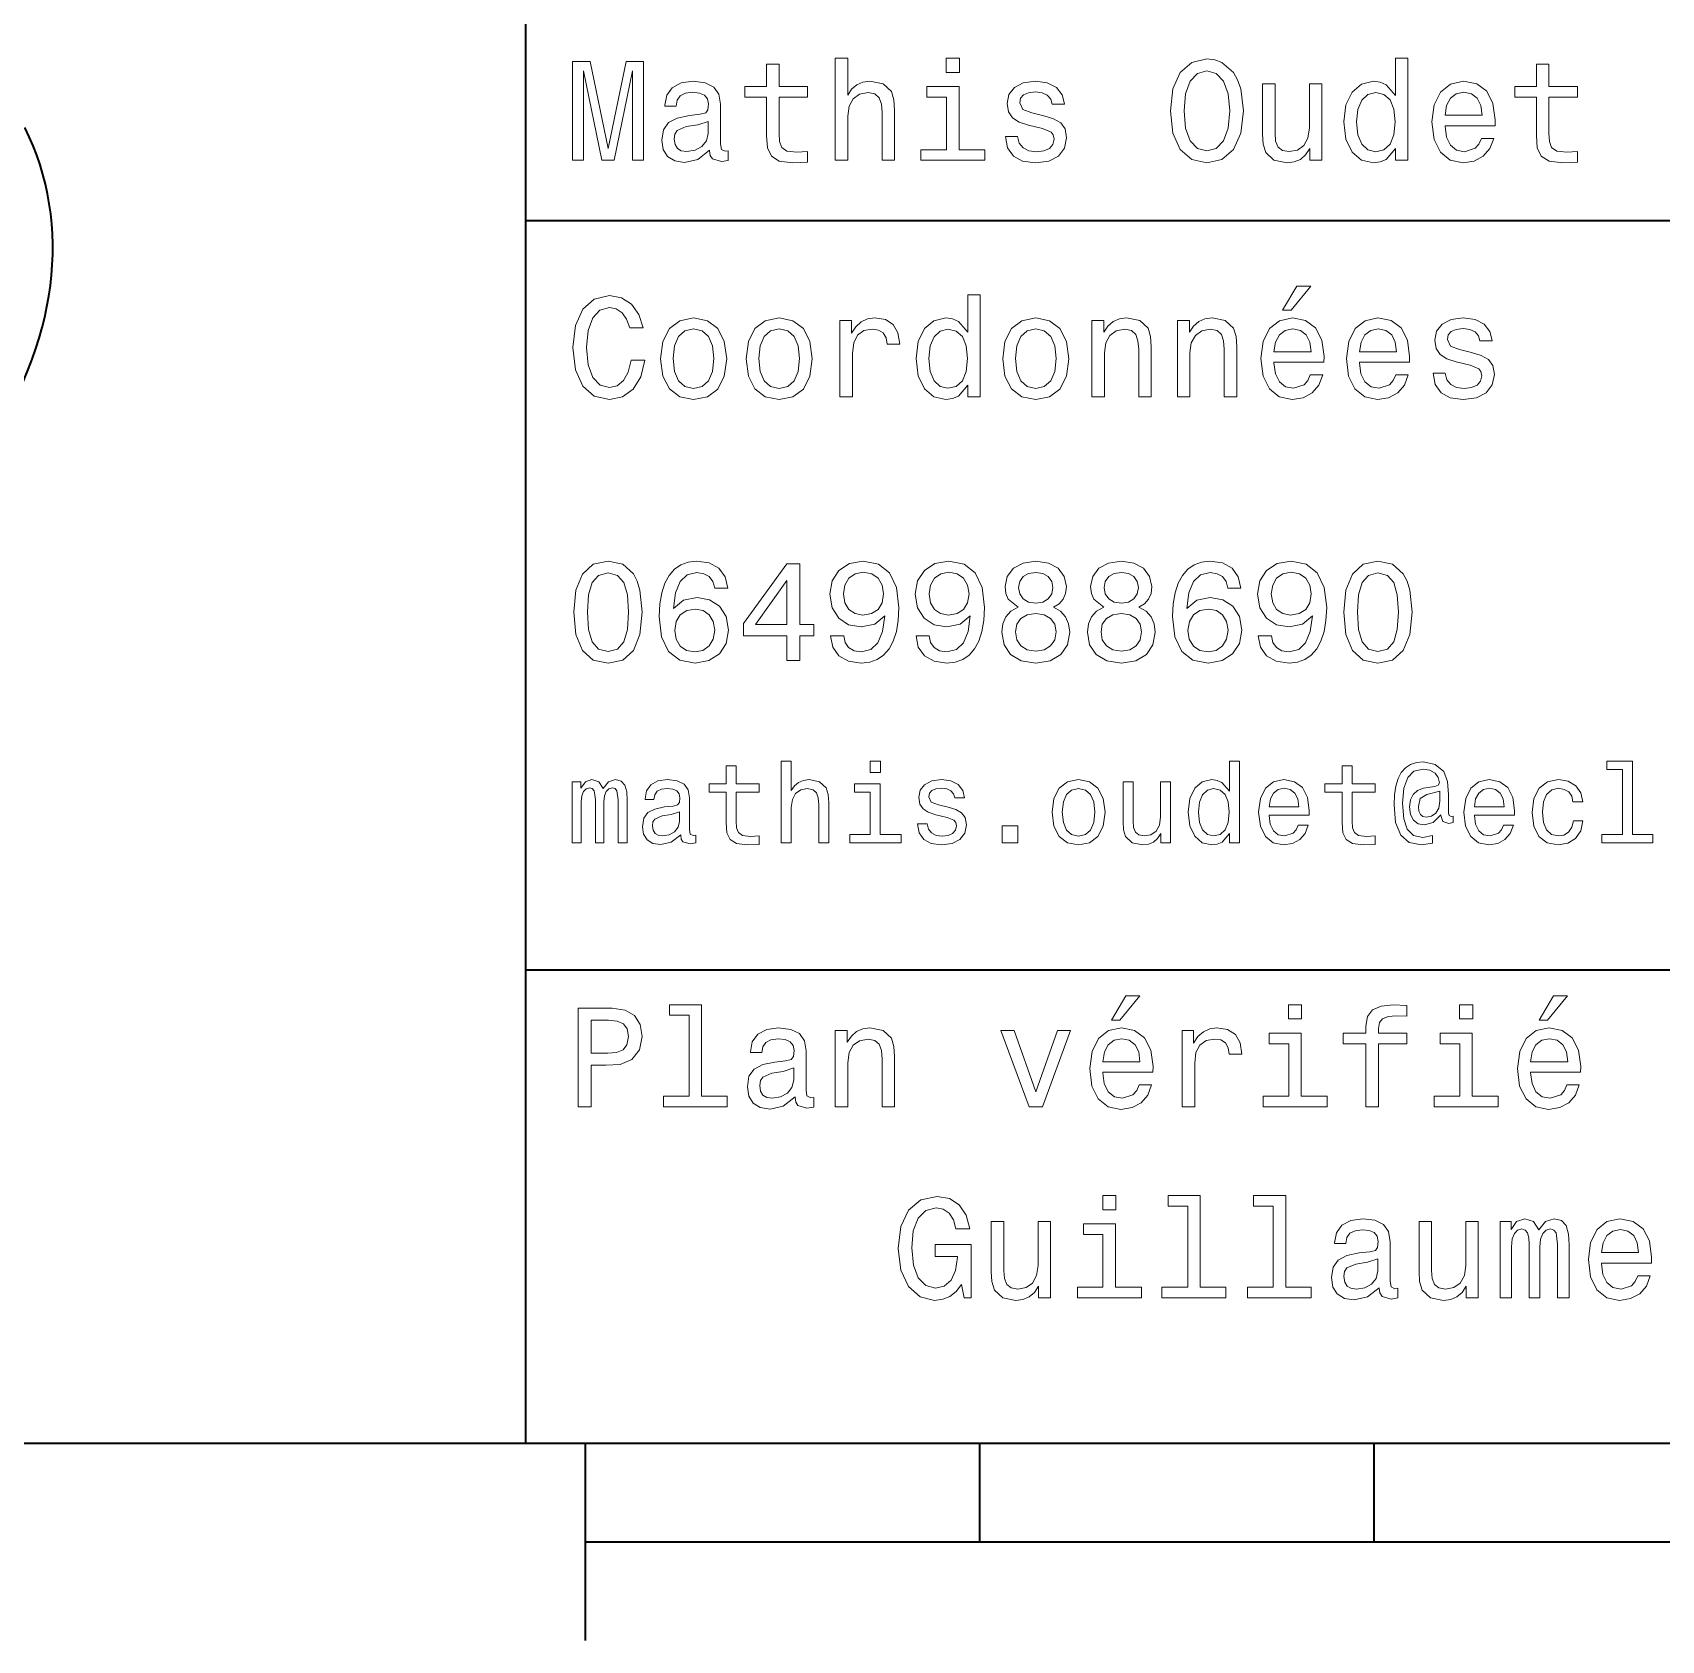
# Model space of a CAD drawing. Extents: x 0 to 297, y 0 to 210.
# Drawn here: x 84.49 to 125.79, y 5 to 45.77 of the extents above; entities that cross this region are included whole.
import ezdxf

# ---------------------------------------------------------------- set-up
doc = ezdxf.new("R2010")
doc.units = 0

msp = doc.modelspace()

# ---------------------------------------------------------------- linework, layer by layer
at = {"color": 7, "lineweight": 35}
for p, q in [((97, 10), (97, 70)), ((97, 41), (162, 41)), ((97, 22), (162, 22)), ((10, 10), (287, 10)), ((97, 10), (287, 10)), ((98.5, 7.5), (198.5, 7.5))]:
    msp.add_line(p, q, dxfattribs=at)
at = {"color": 7, "lineweight": 35, "ltscale": 0.125}
msp.add_line((98.5, 10), (98.5, 5), dxfattribs=at)
at = {"color": 7, "lineweight": 35, "ltscale": 0.0625}
for p, q in [((108.5, 10), (108.5, 7.5)), ((118.5, 10), (118.5, 7.5))]:
    msp.add_line(p, q, dxfattribs=at)
at = {"color": 7, "lineweight": 13}
for points in [[(98.183716, 42.530979), (98.461098, 42.530979), (98.461098, 44.80043), (98.929398, 42.530979), (99.239197, 42.530979), (99.703888, 44.80043), (99.703888, 42.530979), (99.984871, 42.530979), (99.984871, 45.030979), (99.545387, 45.030979), (99.084297, 42.826366), (98.626801, 45.030979), (98.183716, 45.030979)], [(104.844383, 42.530979), (105.161385, 42.530979), (105.161385, 43.647694), (105.193802, 43.903458), (105.298271, 44.090778), (105.460373, 44.206051), (105.676514, 44.249279), (105.849426, 44.213257), (105.957497, 44.115993), (106.011528, 43.953888), (106.029541, 43.737751), (106.029541, 42.530979), (106.346542, 42.530979), (106.346542, 43.802593), (106.33213, 44.058357), (106.267288, 44.270893), (106.054756, 44.465416), (105.723343, 44.533859), (105.543228, 44.508644), (105.388329, 44.440201), (105.258644, 44.33213), (105.161385, 44.184437), (105.161385, 45.117435), (104.844383, 45.117435)], [(107.992798, 45.117435), (107.657784, 45.117435), (107.657784, 44.757202), (107.992798, 44.757202)], [(113.338615, 43.780979), (113.403458, 43.219021), (113.590775, 42.804756), (113.882568, 42.548992), (114.264404, 42.462536), (114.642654, 42.548992), (114.938042, 42.804756), (115.121758, 43.219021), (115.190201, 43.780979), (115.121758, 44.339336), (115.042511, 44.56628), (114.938042, 44.753601), (114.642654, 45.009365), (114.46254, 45.074207), (114.264404, 45.099422), (113.87896, 45.009365), (113.587173, 44.757202), (113.403458, 44.342937)], [(119.04467, 42.829971), (119.04467, 42.530979), (119.361671, 42.530979), (119.361671, 45.117435), (119.048271, 45.117435), (119.048271, 44.170029), (118.806915, 44.443802), (118.659225, 44.508644), (118.489914, 44.533859), (118.183716, 44.461815), (117.945969, 44.260086), (117.791069, 43.935879), (117.73703, 43.5), (117.791069, 43.064121), (117.945969, 42.736309), (118.183716, 42.530979), (118.489914, 42.462536), (118.659225, 42.487751), (118.810516, 42.552593)], [(103.100861, 44.130402), (103.100861, 43.161381), (103.122482, 42.84798), (103.223343, 42.631844), (103.425072, 42.505764), (103.767288, 42.462536), (104.14193, 42.480545), (104.14193, 42.754322), (103.868156, 42.732708), (103.619598, 42.761528), (103.486313, 42.851585), (103.428673, 43.00288), (103.41787, 43.215416), (103.41787, 44.130402), (104.14193, 44.130402), (104.14193, 44.400574), (103.41787, 44.400574), (103.41787, 44.966137), (103.100861, 44.966137), (103.100861, 44.400574), (102.553314, 44.400574), (102.553314, 44.130402)], [(113.684441, 43.780979), (113.72406, 44.216858), (113.842941, 44.537464), (114.026657, 44.731987), (114.264404, 44.80043), (114.498558, 44.731987), (114.682274, 44.533859), (114.801147, 44.213257), (114.844376, 43.780979), (114.801147, 43.3451), (114.682274, 43.024494), (114.498558, 42.829971), (114.264404, 42.765129), (114.026657, 42.829971), (113.842941, 43.024494), (113.72406, 43.341499)], [(122.618156, 44.130402), (122.618156, 43.161381), (122.639771, 42.84798), (122.740639, 42.631844), (122.942368, 42.505764), (123.284584, 42.462536), (123.659225, 42.480545), (123.659225, 42.754322), (123.385452, 42.732708), (123.136887, 42.761528), (123.003601, 42.851585), (122.945969, 43.00288), (122.935165, 43.215416), (122.935165, 44.130402), (123.659225, 44.130402), (123.659225, 44.400574), (122.935165, 44.400574), (122.935165, 44.966137), (122.618156, 44.966137), (122.618156, 44.400574), (122.07061, 44.400574), (122.07061, 44.130402)], [(101.656342, 42.783142), (101.656342, 42.772335), (101.674355, 42.649857), (101.728386, 42.5634), (101.95533, 42.494957), (102.131844, 42.523773), (102.131844, 42.76873), (102.056198, 42.757923), (101.95533, 42.804756), (101.937317, 42.948845), (101.937317, 43.950287), (101.894089, 44.206051), (101.768013, 44.386166), (101.548271, 44.494236), (101.238472, 44.533859), (100.935883, 44.490635), (100.71254, 44.368156), (100.572044, 44.177231), (100.525215, 43.925072), (100.525215, 43.903458), (100.809799, 43.903458), (100.835014, 44.054756), (100.914268, 44.162823), (101.043945, 44.227665), (101.227669, 44.25288), (101.404175, 44.234871), (101.530258, 44.180836), (101.605911, 44.087173), (101.631126, 43.957493), (101.616714, 43.806194), (101.559074, 43.730545), (101.414986, 43.694523), (101.144814, 43.665707), (100.835014, 43.600864), (100.615273, 43.485592), (100.485588, 43.305473), (100.445969, 43.038906), (100.481987, 42.801151), (100.593658, 42.624638), (100.773773, 42.512966), (101.022331, 42.473343), (101.357346, 42.548992)], [(107.981987, 42.79755), (107.981987, 44.400574), (107.16787, 44.400574), (107.16787, 44.130402), (107.664986, 44.130402), (107.664986, 42.79755), (107.016571, 42.79755), (107.016571, 42.530979), (108.637611, 42.530979), (108.637611, 42.79755)], [(110.12896, 43.658501), (109.822769, 43.730545), (109.595825, 43.8134), (109.520172, 43.982708), (109.541786, 44.101585), (109.617432, 44.188038), (109.739914, 44.242073), (109.916428, 44.263687), (110.085732, 44.242073), (110.219017, 44.177231), (110.305473, 44.079971), (110.341499, 43.950287), (110.651299, 43.950287), (110.651299, 43.957493), (110.59726, 44.191643), (110.44957, 44.375359), (110.219017, 44.490635), (109.916428, 44.533859), (109.610229, 44.490635), (109.386887, 44.371758), (109.246399, 44.195244), (109.203171, 43.971901), (109.235588, 43.755764), (109.336456, 43.604465), (109.502159, 43.496399), (109.743515, 43.42075), (110.096542, 43.334293), (110.312683, 43.244236), (110.370316, 43.172188), (110.39193, 43.064121), (110.359512, 42.930836), (110.273056, 42.829971), (110.132568, 42.765129), (109.945244, 42.743515), (109.747116, 42.765129), (109.603027, 42.840778), (109.505768, 42.963257), (109.466141, 43.132565), (109.159943, 43.132565), (109.210373, 42.844379), (109.35807, 42.635445), (109.592216, 42.509365), (109.916428, 42.462536), (110.255043, 42.509365), (110.503601, 42.635445), (110.6549, 42.837173), (110.708931, 43.100143), (110.669312, 43.327087), (110.55764, 43.481987), (110.373917, 43.582851)], [(117.178673, 44.465416), (116.861671, 44.465416), (116.861671, 43.348701), (116.825653, 43.089336), (116.721184, 42.902016), (116.559082, 42.786743), (116.346542, 42.750721), (116.177231, 42.779537), (116.069168, 42.865993), (116.007927, 43.013687), (115.993515, 43.222622), (115.993515, 44.465416), (115.676514, 44.465416), (115.676514, 43.193802), (115.687317, 42.938038), (115.755768, 42.725502), (115.964699, 42.530979), (116.299713, 42.462536), (116.479828, 42.487751), (116.634727, 42.552593), (116.768013, 42.664265), (116.876083, 42.826366), (116.876083, 42.530979), (117.178673, 42.530979)], [(118.543945, 44.249279), (118.752884, 44.198845), (118.911385, 44.058357), (119.005043, 43.824207), (119.041069, 43.5), (119.005043, 43.172188), (118.911385, 42.938038), (118.752884, 42.793949), (118.543945, 42.747116), (118.345825, 42.793949), (118.194527, 42.938038), (118.093658, 43.175793), (118.061241, 43.5), (118.093658, 43.820606), (118.194527, 44.054756), (118.345825, 44.198845)], [(120.301872, 43.406338), (121.569885, 43.406338), (121.573486, 43.554035), (121.515854, 43.9683), (121.357353, 44.278099), (121.105186, 44.465416), (120.770172, 44.533859), (120.442368, 44.461815), (120.190201, 44.260086), (120.028099, 43.932278), (119.970459, 43.5), (120.024498, 43.056915), (120.1866, 42.732708), (120.435158, 42.530979), (120.759369, 42.462536), (121.040344, 42.509365), (121.270897, 42.631844), (121.440201, 42.826366), (121.537468, 43.085735), (121.224068, 43.085735), (121.159225, 42.941643), (121.065567, 42.833572), (120.798996, 42.747116), (120.593658, 42.786743), (120.438766, 42.912823), (120.337898, 43.118156), (120.301872, 43.395531)], [(120.301872, 43.672909), (120.341499, 43.921471), (120.438766, 44.105186), (120.586456, 44.216858), (120.780983, 44.256485), (120.971901, 44.216858), (121.119598, 44.105186), (121.209656, 43.921471), (121.242081, 43.672909)], [(101.620316, 43.208214), (101.577087, 43.020893), (101.461815, 42.876801), (101.288902, 42.783142), (101.07637, 42.750721), (100.939484, 42.76873), (100.842216, 42.826366), (100.780983, 42.927231), (100.76297, 43.067722), (100.777374, 43.193802), (100.835014, 43.283859), (101.065559, 43.384727), (101.357346, 43.427952), (101.620316, 43.514408)], [(116.184441, 38.728386), (116.396973, 38.728386), (116.897697, 39.340778), (116.54467, 39.340778)], [(99.66787, 37.460373), (99.595818, 37.15778), (99.476944, 36.941643), (99.311241, 36.808357), (99.116714, 36.765129), (98.882568, 36.829971), (98.698845, 37.024494), (98.57637, 37.341499), (98.536743, 37.780979), (98.57637, 38.216858), (98.695244, 38.537464), (98.87896, 38.731987), (99.116714, 38.80043), (99.289627, 38.764408), (99.437317, 38.663544), (99.552597, 38.501442), (99.631844, 38.278099), (99.97406, 38.278099), (99.865997, 38.620316), (99.678673, 38.879681), (99.422913, 39.041786), (99.116714, 39.099422), (98.734871, 39.009365), (98.443085, 38.757202), (98.25576, 38.342937), (98.190926, 37.780979), (98.25576, 37.219021), (98.443085, 36.804756), (98.734871, 36.548992), (99.116714, 36.462536), (99.451729, 36.530979), (99.721901, 36.721901), (99.912827, 37.035301), (100.013687, 37.460373)], [(108.201729, 36.829971), (108.201729, 36.530979), (108.51873, 36.530979), (108.51873, 39.117435), (108.20533, 39.117435), (108.20533, 38.170029), (107.963974, 38.443802), (107.816284, 38.508644), (107.646973, 38.533859), (107.340775, 38.461815), (107.103027, 38.260086), (106.948128, 37.935879), (106.894089, 37.5), (106.948128, 37.064121), (107.103027, 36.736309), (107.340775, 36.530979), (107.646973, 36.462536), (107.816284, 36.487751), (107.967575, 36.552593)], [(100.413544, 37.496399), (100.471184, 37.056915), (100.636887, 36.732708), (100.899857, 36.530979), (101.252884, 36.462536), (101.602303, 36.530979), (101.865273, 36.729107), (102.030983, 37.053314), (102.092216, 37.496399), (102.030983, 37.935879), (101.865273, 38.263687), (101.602303, 38.461815), (101.252884, 38.533859), (100.899857, 38.461815), (100.636887, 38.260086), (100.471184, 37.935879)], [(102.58213, 37.496399), (102.639771, 37.056915), (102.805473, 36.732708), (103.068443, 36.530979), (103.421471, 36.462536), (103.770897, 36.530979), (104.033859, 36.729107), (104.19957, 37.053314), (104.260803, 37.496399), (104.19957, 37.935879), (104.033859, 38.263687), (103.770897, 38.461815), (103.421471, 38.533859), (103.068443, 38.461815), (102.805473, 38.260086), (102.639771, 37.935879)], [(104.963257, 36.530979), (105.280258, 36.530979), (105.280258, 37.636887), (105.312683, 37.903458), (105.409943, 38.094379), (105.568443, 38.209652), (105.780983, 38.249279), (105.939484, 38.224064), (106.058357, 38.152016), (106.130402, 38.029537), (106.155617, 37.863831), (106.476227, 37.863831), (106.432999, 38.155621), (106.314117, 38.364552), (106.115997, 38.490635), (105.845825, 38.533859), (105.662102, 38.505043), (105.503601, 38.432995), (105.363113, 38.310516), (105.251442, 38.144814), (105.251442, 38.465416), (104.963257, 38.465416)], [(109.087898, 37.496399), (109.145531, 37.056915), (109.311241, 36.732708), (109.574203, 36.530979), (109.927231, 36.462536), (110.276657, 36.530979), (110.539627, 36.729107), (110.70533, 37.053314), (110.766571, 37.496399), (110.70533, 37.935879), (110.539627, 38.263687), (110.276657, 38.461815), (109.927231, 38.533859), (109.574203, 38.461815), (109.311241, 38.260086), (109.145531, 37.935879)], [(111.350143, 36.530979), (111.667145, 36.530979), (111.667145, 37.647694), (111.69957, 37.903458), (111.804031, 38.090778), (111.966141, 38.206051), (112.182274, 38.249279), (112.355186, 38.213257), (112.463257, 38.115993), (112.517288, 37.953888), (112.535301, 37.737751), (112.535301, 36.530979), (112.852303, 36.530979), (112.852303, 37.802593), (112.837898, 38.058357), (112.773056, 38.270893), (112.560516, 38.465416), (112.229103, 38.533859), (112.045387, 38.508644), (111.890488, 38.440201), (111.757202, 38.324928), (111.65274, 38.170029), (111.65274, 38.465416), (111.350143, 38.465416)], [(113.51873, 36.530979), (113.835732, 36.530979), (113.835732, 37.647694), (113.868156, 37.903458), (113.972626, 38.090778), (114.134727, 38.206051), (114.350861, 38.249279), (114.523773, 38.213257), (114.631844, 38.115993), (114.685883, 37.953888), (114.703888, 37.737751), (114.703888, 36.530979), (115.020889, 36.530979), (115.020889, 37.802593), (115.006485, 38.058357), (114.941643, 38.270893), (114.729111, 38.465416), (114.39769, 38.533859), (114.213974, 38.508644), (114.059082, 38.440201), (113.925789, 38.324928), (113.821327, 38.170029), (113.821327, 38.465416), (113.51873, 38.465416)], [(115.964699, 37.406338), (117.232712, 37.406338), (117.236313, 37.554035), (117.178673, 37.9683), (117.020172, 38.278099), (116.768013, 38.465416), (116.432999, 38.533859), (116.105186, 38.461815), (115.853027, 38.260086), (115.690918, 37.932278), (115.633286, 37.5), (115.687317, 37.056915), (115.849426, 36.732708), (116.097984, 36.530979), (116.422188, 36.462536), (116.703171, 36.509365), (116.933716, 36.631844), (117.103027, 36.826366), (117.200287, 37.085735), (116.886887, 37.085735), (116.822044, 36.941643), (116.728386, 36.833572), (116.461815, 36.747116), (116.256485, 36.786743), (116.101585, 36.912823), (116.000717, 37.118156), (115.964699, 37.395531)], [(118.133286, 37.406338), (119.401299, 37.406338), (119.4049, 37.554035), (119.34726, 37.9683), (119.188766, 38.278099), (118.9366, 38.465416), (118.601585, 38.533859), (118.273773, 38.461815), (118.021614, 38.260086), (117.859512, 37.932278), (117.801872, 37.5), (117.855911, 37.056915), (118.018013, 36.732708), (118.266571, 36.530979), (118.590775, 36.462536), (118.871758, 36.509365), (119.10231, 36.631844), (119.271614, 36.826366), (119.368881, 37.085735), (119.055481, 37.085735), (118.990631, 36.941643), (118.896973, 36.833572), (118.630402, 36.747116), (118.425072, 36.786743), (118.270172, 36.912823), (118.169312, 37.118156), (118.133286, 37.395531)], [(120.971901, 37.658501), (120.66571, 37.730545), (120.438766, 37.8134), (120.363113, 37.982708), (120.384727, 38.101585), (120.460373, 38.188038), (120.582855, 38.242073), (120.759369, 38.263687), (120.92868, 38.242073), (121.061966, 38.177231), (121.148415, 38.079971), (121.184441, 37.950287), (121.49424, 37.950287), (121.49424, 37.957493), (121.440201, 38.191643), (121.292511, 38.375359), (121.061966, 38.490635), (120.759369, 38.533859), (120.453171, 38.490635), (120.229828, 38.371758), (120.08934, 38.195244), (120.046112, 37.971901), (120.078529, 37.755764), (120.179398, 37.604465), (120.3451, 37.496399), (120.586456, 37.42075), (120.939484, 37.334293), (121.155624, 37.244236), (121.213257, 37.172188), (121.234871, 37.064121), (121.202454, 36.930836), (121.115997, 36.829971), (120.97551, 36.765129), (120.788185, 36.743515), (120.590057, 36.765129), (120.445969, 36.840778), (120.348709, 36.963257), (120.309082, 37.132565), (120.002884, 37.132565), (120.053314, 36.844379), (120.201012, 36.635445), (120.435158, 36.509365), (120.759369, 36.462536), (121.097984, 36.509365), (121.346542, 36.635445), (121.497841, 36.837173), (121.551872, 37.100143), (121.512253, 37.327087), (121.400574, 37.481987), (121.216858, 37.582851)], [(100.737755, 37.5), (100.770172, 37.824207), (100.87104, 38.058357), (101.033142, 38.20245), (101.252884, 38.25288), (101.469017, 38.20245), (101.631126, 38.061958), (101.731987, 37.824207), (101.768013, 37.5), (101.731987, 37.172188), (101.631126, 36.934437), (101.469017, 36.790344), (101.252884, 36.743515), (101.033142, 36.790344), (100.87104, 36.934437), (100.770172, 37.172188)], [(102.906342, 37.5), (102.938759, 37.824207), (103.039627, 38.058357), (103.201729, 38.20245), (103.421471, 38.25288), (103.637611, 38.20245), (103.799713, 38.061958), (103.900574, 37.824207), (103.9366, 37.5), (103.900574, 37.172188), (103.799713, 36.934437), (103.637611, 36.790344), (103.421471, 36.743515), (103.201729, 36.790344), (103.039627, 36.934437), (102.938759, 37.172188)], [(107.701012, 38.249279), (107.909943, 38.198845), (108.068443, 38.058357), (108.162102, 37.824207), (108.198128, 37.5), (108.162102, 37.172188), (108.068443, 36.938038), (107.909943, 36.793949), (107.701012, 36.747116), (107.502884, 36.793949), (107.351585, 36.938038), (107.250717, 37.175793), (107.2183, 37.5), (107.250717, 37.820606), (107.351585, 38.054756), (107.502884, 38.198845)], [(109.412102, 37.5), (109.444527, 37.824207), (109.545387, 38.058357), (109.707489, 38.20245), (109.927231, 38.25288), (110.143372, 38.20245), (110.305473, 38.061958), (110.406342, 37.824207), (110.44236, 37.5), (110.406342, 37.172188), (110.305473, 36.934437), (110.143372, 36.790344), (109.927231, 36.743515), (109.707489, 36.790344), (109.545387, 36.934437), (109.444527, 37.172188)], [(115.964699, 37.672909), (116.004318, 37.921471), (116.101585, 38.105186), (116.249283, 38.216858), (116.443802, 38.256485), (116.634727, 38.216858), (116.782425, 38.105186), (116.872482, 37.921471), (116.9049, 37.672909)], [(118.133286, 37.672909), (118.172913, 37.921471), (118.270172, 38.105186), (118.41787, 38.216858), (118.612396, 38.256485), (118.803314, 38.216858), (118.951012, 38.105186), (119.041069, 37.921471), (119.073486, 37.672909)], [(98.216141, 31.071325), (98.270172, 30.505762), (98.439484, 30.102304), (98.709656, 29.857347), (99.084297, 29.778097), (99.45533, 29.857347), (99.725502, 30.102304), (99.891212, 30.505762), (99.948845, 31.071325), (99.891212, 31.633286), (99.822769, 31.856628), (99.725502, 32.040344), (99.45533, 32.285301), (99.084297, 32.368156), (98.709656, 32.285301), (98.439484, 32.036743), (98.270172, 31.633286)], [(102.117432, 31.676512), (102.048988, 31.9683), (101.890488, 32.184437), (101.645531, 32.321323), (101.328529, 32.368156), (101.115997, 32.342937), (100.932274, 32.274494), (100.770172, 32.162823), (100.633286, 32.004322), (100.525215, 31.806194), (100.445969, 31.56484), (100.395531, 31.280258), (100.381126, 30.959654), (100.438759, 30.448126), (100.615273, 30.077089), (100.899857, 29.853746), (101.288902, 29.778097), (101.638329, 29.842939), (101.9049, 30.012247), (102.077812, 30.278818), (102.139046, 30.617435), (102.077812, 30.959654), (101.912102, 31.222622), (101.656342, 31.388329), (101.33934, 31.445965), (100.997116, 31.373919), (100.741356, 31.168587), (100.795387, 31.56484), (100.91066, 31.849422), (101.087173, 32.01873), (101.33213, 32.076366), (101.512245, 32.04755), (101.649132, 31.971901), (101.739197, 31.845821), (101.786026, 31.676512)], [(103.619598, 29.850143), (103.943802, 29.850143), (103.943802, 30.46974), (104.30043, 30.46974), (104.30043, 30.757925), (103.943802, 30.757925), (103.943802, 32.296108), (103.615997, 32.296108), (102.520897, 30.786743), (102.520897, 30.46974), (103.619598, 30.46974)], [(104.725502, 30.46974), (104.779541, 30.185158), (104.934441, 29.965418), (105.179398, 29.828529), (105.503601, 29.778097), (105.716141, 29.803314), (105.907059, 29.868155), (106.069168, 29.979826), (106.206055, 30.138329), (106.314117, 30.336454), (106.393372, 30.581411), (106.440201, 30.862391), (106.458214, 31.1866), (106.396973, 31.694523), (106.220459, 32.065559), (105.939484, 32.288902), (105.554031, 32.368156), (105.201012, 32.303314), (104.934441, 32.130402), (104.761528, 31.863832), (104.703888, 31.528818), (104.761528, 31.182997), (104.93084, 30.920029), (105.182999, 30.754322), (105.503601, 30.700287), (105.842216, 30.768732), (106.097984, 30.977665), (106.040344, 30.577808), (105.925072, 30.293226), (105.748558, 30.123919), (105.507202, 30.069883), (105.319885, 30.0951), (105.182999, 30.174351), (105.092941, 30.300432), (105.056915, 30.46974)], [(106.894089, 30.46974), (106.948128, 30.185158), (107.103027, 29.965418), (107.347984, 29.828529), (107.672188, 29.778097), (107.884727, 29.803314), (108.075645, 29.868155), (108.237755, 29.979826), (108.374641, 30.138329), (108.482712, 30.336454), (108.561958, 30.581411), (108.608788, 30.862391), (108.626801, 31.1866), (108.565559, 31.694523), (108.389053, 32.065559), (108.10807, 32.288902), (107.722626, 32.368156), (107.369598, 32.303314), (107.103027, 32.130402), (106.930115, 31.863832), (106.872482, 31.528818), (106.930115, 31.182997), (107.099426, 30.920029), (107.351585, 30.754322), (107.672188, 30.700287), (108.010803, 30.768732), (108.266571, 30.977665), (108.208931, 30.577808), (108.093658, 30.293226), (107.917145, 30.123919), (107.675797, 30.069883), (107.488472, 30.0951), (107.351585, 30.174351), (107.261528, 30.300432), (107.225502, 30.46974)], [(109.480545, 31.197405), (109.296829, 31.09654), (109.170746, 30.956051), (109.091499, 30.779539), (109.066284, 30.567001), (109.123917, 30.246397), (109.289627, 29.997837), (109.559799, 29.839336), (109.927231, 29.778097), (110.291069, 29.839336), (110.561241, 29.997837), (110.726944, 30.246397), (110.788185, 30.567001), (110.759369, 30.779539), (110.683716, 30.956051), (110.554031, 31.09654), (110.373917, 31.197405), (110.518013, 31.283861), (110.618874, 31.402737), (110.680115, 31.546829), (110.701729, 31.723343), (110.644089, 31.979107), (110.492798, 32.184437), (110.247841, 32.317722), (109.927231, 32.368156), (109.603027, 32.317722), (109.35807, 32.184437), (109.203171, 31.979107), (109.149139, 31.723343), (109.167145, 31.546829), (109.228386, 31.402737)], [(111.649139, 31.197405), (111.465416, 31.09654), (111.33934, 30.956051), (111.260086, 30.779539), (111.234871, 30.567001), (111.292511, 30.246397), (111.458214, 29.997837), (111.728386, 29.839336), (112.095825, 29.778097), (112.459656, 29.839336), (112.729828, 29.997837), (112.895531, 30.246397), (112.956772, 30.567001), (112.927956, 30.779539), (112.852303, 30.956051), (112.722626, 31.09654), (112.542511, 31.197405), (112.6866, 31.283861), (112.78746, 31.402737), (112.848701, 31.546829), (112.870316, 31.723343), (112.812683, 31.979107), (112.661385, 32.184437), (112.416428, 32.317722), (112.095825, 32.368156), (111.771614, 32.317722), (111.526657, 32.184437), (111.371758, 31.979107), (111.317726, 31.723343), (111.335732, 31.546829), (111.396973, 31.402737)], [(115.12896, 31.676512), (115.060516, 31.9683), (114.902016, 32.184437), (114.657059, 32.321323), (114.340057, 32.368156), (114.127518, 32.342937), (113.943802, 32.274494), (113.7817, 32.162823), (113.644814, 32.004322), (113.536743, 31.806194), (113.457489, 31.56484), (113.407059, 31.280258), (113.392654, 30.959654), (113.450287, 30.448126), (113.626801, 30.077089), (113.911385, 29.853746), (114.30043, 29.778097), (114.649857, 29.842939), (114.916428, 30.012247), (115.08934, 30.278818), (115.150574, 30.617435), (115.08934, 30.959654), (114.92363, 31.222622), (114.66787, 31.388329), (114.350861, 31.445965), (114.008644, 31.373919), (113.752884, 31.168587), (113.806915, 31.56484), (113.922188, 31.849422), (114.098701, 32.01873), (114.343658, 32.076366), (114.523773, 32.04755), (114.66066, 31.971901), (114.750717, 31.845821), (114.797546, 31.676512)], [(115.568443, 30.46974), (115.622482, 30.185158), (115.777374, 29.965418), (116.022339, 29.828529), (116.346542, 29.778097), (116.559082, 29.803314), (116.75, 29.868155), (116.912102, 29.979826), (117.048996, 30.138329), (117.157059, 30.336454), (117.236313, 30.581411), (117.283142, 30.862391), (117.301155, 31.1866), (117.239914, 31.694523), (117.0634, 32.065559), (116.782425, 32.288902), (116.396973, 32.368156), (116.043945, 32.303314), (115.777374, 32.130402), (115.604469, 31.863832), (115.546829, 31.528818), (115.604469, 31.182997), (115.773773, 30.920029), (116.02594, 30.754322), (116.346542, 30.700287), (116.685158, 30.768732), (116.940918, 30.977665), (116.883286, 30.577808), (116.768013, 30.293226), (116.591499, 30.123919), (116.350143, 30.069883), (116.162827, 30.0951), (116.02594, 30.174351), (115.935883, 30.300432), (115.899857, 30.46974)], [(117.733429, 31.071325), (117.78746, 30.505762), (117.956772, 30.102304), (118.226944, 29.857347), (118.601585, 29.778097), (118.972626, 29.857347), (119.242798, 30.102304), (119.408501, 30.505762), (119.466141, 31.071325), (119.408501, 31.633286), (119.340057, 31.856628), (119.242798, 32.040344), (118.972626, 32.285301), (118.601585, 32.368156), (118.226944, 32.285301), (117.956772, 32.036743), (117.78746, 31.633286)], [(98.561958, 31.071325), (98.590775, 31.507204), (98.680832, 31.820604), (98.842941, 32.004322), (99.084297, 32.069164), (99.322044, 32.004322), (99.484146, 31.820604), (99.574211, 31.507204), (99.603027, 31.071325), (99.574211, 30.631844), (99.484146, 30.318443), (99.322044, 30.134726), (99.084297, 30.073486), (98.842941, 30.134726), (98.680832, 30.318443), (98.590775, 30.631844)], [(102.823486, 30.757925), (103.619598, 31.878241), (103.619598, 30.757925)], [(105.053314, 31.532419), (105.08934, 31.755764), (105.190201, 31.932276), (105.348701, 32.043949), (105.554031, 32.083572), (105.766571, 32.043949), (105.928673, 31.932276), (106.029541, 31.759365), (106.069168, 31.536022), (106.029541, 31.309076), (105.928673, 31.139769), (105.76297, 31.035301), (105.543228, 30.999279), (105.3451, 31.035301), (105.190201, 31.139769), (105.08934, 31.305475)], [(107.221901, 31.532419), (107.257927, 31.755764), (107.358788, 31.932276), (107.517288, 32.043949), (107.722626, 32.083572), (107.935158, 32.043949), (108.09726, 31.932276), (108.198128, 31.759365), (108.237755, 31.536022), (108.198128, 31.309076), (108.09726, 31.139769), (107.931557, 31.035301), (107.711815, 30.999279), (107.513687, 31.035301), (107.358788, 31.139769), (107.257927, 31.305475)], [(109.491356, 31.694523), (109.520172, 31.853025), (109.606628, 31.975504), (109.743515, 32.051151), (109.927231, 32.079971), (110.107346, 32.051151), (110.244232, 31.975504), (110.330688, 31.853025), (110.363113, 31.694523), (110.330688, 31.532419), (110.244232, 31.40634), (110.107346, 31.323486), (109.927231, 31.298271), (109.743515, 31.327089), (109.606628, 31.40634), (109.520172, 31.532419)], [(111.659943, 31.694523), (111.688759, 31.853025), (111.775215, 31.975504), (111.912102, 32.051151), (112.095825, 32.079971), (112.27594, 32.051151), (112.412827, 31.975504), (112.499283, 31.853025), (112.5317, 31.694523), (112.499283, 31.532419), (112.412827, 31.40634), (112.27594, 31.323486), (112.095825, 31.298271), (111.912102, 31.327089), (111.775215, 31.40634), (111.688759, 31.532419)], [(115.896255, 31.532419), (115.932281, 31.755764), (116.033142, 31.932276), (116.191643, 32.043949), (116.396973, 32.083572), (116.609512, 32.043949), (116.771614, 31.932276), (116.872482, 31.759365), (116.912102, 31.536022), (116.872482, 31.309076), (116.771614, 31.139769), (116.605911, 31.035301), (116.386169, 30.999279), (116.188042, 31.035301), (116.033142, 31.139769), (115.932281, 31.305475)], [(118.079254, 31.071325), (118.10807, 31.507204), (118.198128, 31.820604), (118.360229, 32.004322), (118.601585, 32.069164), (118.83934, 32.004322), (119.001442, 31.820604), (119.091499, 31.507204), (119.120316, 31.071325), (119.091499, 30.631844), (119.001442, 30.318443), (118.83934, 30.134726), (118.601585, 30.073486), (118.360229, 30.134726), (118.198128, 30.318443), (118.10807, 30.631844)], [(101.789627, 30.613832), (101.75, 30.386887), (101.649132, 30.213976), (101.48703, 30.098703), (101.285301, 30.062679), (101.072769, 30.098703), (100.91066, 30.210375), (100.806198, 30.383286), (100.773773, 30.610229), (100.809799, 30.833572), (100.91066, 31.002882), (101.07637, 31.11095), (101.299713, 31.150576), (101.49424, 31.11095), (101.649132, 31.006483), (101.75, 30.837175)], [(109.412102, 30.574207), (109.444527, 30.765129), (109.548988, 30.909222), (109.711098, 31.002882), (109.927231, 31.035301), (110.139771, 31.002882), (110.301872, 30.909222), (110.406342, 30.765129), (110.44236, 30.574207), (110.406342, 30.368876), (110.301872, 30.213976), (110.139771, 30.113111), (109.927231, 30.08069), (109.711098, 30.113111), (109.548988, 30.213976), (109.444527, 30.368876)], [(111.580688, 30.574207), (111.613113, 30.765129), (111.717575, 30.909222), (111.879684, 31.002882), (112.095825, 31.035301), (112.308357, 31.002882), (112.470459, 30.909222), (112.574928, 30.765129), (112.610947, 30.574207), (112.574928, 30.368876), (112.470459, 30.213976), (112.308357, 30.113111), (112.095825, 30.08069), (111.879684, 30.113111), (111.717575, 30.213976), (111.613113, 30.368876)], [(114.801147, 30.613832), (114.761528, 30.386887), (114.66066, 30.213976), (114.498558, 30.098703), (114.296829, 30.062679), (114.08429, 30.098703), (113.922188, 30.210375), (113.817726, 30.383286), (113.785301, 30.610229), (113.821327, 30.833572), (113.922188, 31.002882), (114.087898, 31.11095), (114.311241, 31.150576), (114.505768, 31.11095), (114.66066, 31.006483), (114.761528, 30.837175)], [(103.475502, 25.224785), (103.729103, 25.224785), (103.729103, 26.118156), (103.755043, 26.322767), (103.838615, 26.472624), (103.9683, 26.564842), (104.141212, 26.599424), (104.279541, 26.570606), (104.365997, 26.492796), (104.409225, 26.363113), (104.42363, 26.190203), (104.42363, 25.224785), (104.677231, 25.224785), (104.677231, 26.242077), (104.665703, 26.446688), (104.613831, 26.616716), (104.443802, 26.772335), (104.178673, 26.827091), (104.034584, 26.806917), (103.91066, 26.752163), (103.806915, 26.665707), (103.729103, 26.547552), (103.729103, 27.293949), (103.475502, 27.293949)], [(105.99424, 27.293949), (105.726227, 27.293949), (105.726227, 27.005764), (105.99424, 27.005764)], [(114.835732, 25.463978), (114.835732, 25.224785), (115.08934, 25.224785), (115.08934, 27.293949), (114.838615, 27.293949), (114.838615, 26.536024), (114.645531, 26.755045), (114.527374, 26.806917), (114.39193, 26.827091), (114.146973, 26.769453), (113.956772, 26.60807), (113.832855, 26.348703), (113.789627, 26), (113.832855, 25.651299), (113.956772, 25.38905), (114.146973, 25.224785), (114.39193, 25.170031), (114.527374, 25.190203), (114.648415, 25.242075)], [(120.504318, 25.734871), (120.504318, 25.902018), (120.458214, 25.893373), (120.403458, 25.913546), (120.386169, 25.974064), (120.386169, 26.446688), (120.363113, 26.780981), (120.270889, 27.02882), (120.054756, 27.213257), (119.752159, 27.279539), (119.57637, 27.262249), (119.426514, 27.210375), (119.296829, 27.12392), (119.193085, 27.002882), (119.112389, 26.850145), (119.054756, 26.662825), (119.020172, 26.438042), (119.008644, 26.184439), (119.048988, 25.737753), (119.178673, 25.42075), (119.394814, 25.230549), (119.703171, 25.170031), (119.985588, 25.216139), (119.985588, 25.406342), (119.737747, 25.360231), (119.498558, 25.409224), (119.340057, 25.567724), (119.253601, 25.835735), (119.227661, 26.224785), (119.256485, 26.605188), (119.354462, 26.876081), (119.51297, 27.040346), (119.743515, 27.095102), (119.919312, 27.063402), (120.048988, 26.988474), (120.129684, 26.876081), (120.158501, 26.746399), (120.126801, 26.682999), (120.040344, 26.654179), (119.757927, 26.610952), (119.602303, 26.547552), (119.489914, 26.449568), (119.42363, 26.314121), (119.403458, 26.135448), (119.429398, 25.942364), (119.501442, 25.798271), (119.619598, 25.708935), (119.775215, 25.680117), (120.002884, 25.740635), (120.195969, 25.930836), (120.195969, 25.913546), (120.242073, 25.760807), (120.400574, 25.714699)], [(124.798271, 27.080692), (124.798271, 25.438042), (124.276657, 25.438042), (124.276657, 25.224785), (125.570602, 25.224785), (125.570602, 25.438042), (125.051872, 25.438042), (125.051872, 27.293949), (124.400574, 27.293949), (124.400574, 27.080692)], [(102.080688, 26.504324), (102.080688, 25.729107), (102.097984, 25.478388), (102.178673, 25.305477), (102.340057, 25.204613), (102.613831, 25.170031), (102.913544, 25.184439), (102.913544, 25.40346), (102.694527, 25.386168), (102.495674, 25.409224), (102.389046, 25.48127), (102.342941, 25.602306), (102.334297, 25.772335), (102.334297, 26.504324), (102.913544, 26.504324), (102.913544, 26.720463), (102.334297, 26.720463), (102.334297, 27.172913), (102.080688, 27.172913), (102.080688, 26.720463), (101.642654, 26.720463), (101.642654, 26.504324)], [(117.694519, 26.504324), (117.694519, 25.729107), (117.711815, 25.478388), (117.792503, 25.305477), (117.953888, 25.204613), (118.227661, 25.170031), (118.527374, 25.184439), (118.527374, 25.40346), (118.308357, 25.386168), (118.109512, 25.409224), (118.002884, 25.48127), (117.956772, 25.602306), (117.948128, 25.772335), (117.948128, 26.504324), (118.527374, 26.504324), (118.527374, 26.720463), (117.948128, 26.720463), (117.948128, 27.172913), (117.694519, 27.172913), (117.694519, 26.720463), (117.256485, 26.720463), (117.256485, 26.504324)], [(98.170029, 25.224785), (98.403458, 25.224785), (98.403458, 26.259367), (98.41787, 26.414986), (98.461098, 26.527378), (98.527374, 26.59366), (98.613831, 26.619598), (98.682999, 26.596542), (98.729103, 26.538906), (98.752159, 26.440924), (98.760803, 26.311241), (98.760803, 25.224785), (98.979828, 25.224785), (98.979828, 26.259367), (98.99424, 26.412106), (99.03746, 26.524496), (99.106628, 26.59366), (99.193085, 26.619598), (99.262245, 26.596542), (99.308357, 26.538906), (99.337173, 26.311241), (99.337173, 25.224785), (99.570602, 25.224785), (99.570602, 26.293949), (99.556198, 26.515852), (99.510086, 26.685881), (99.41787, 26.789627), (99.268013, 26.827091), (99.092216, 26.769453), (98.956772, 26.602306), (98.850143, 26.766571), (98.671471, 26.827091), (98.507202, 26.769453), (98.394814, 26.60807), (98.394814, 26.772335), (98.170029, 26.772335)], [(100.925072, 25.426514), (100.925072, 25.417868), (100.939484, 25.319885), (100.982712, 25.250721), (101.164268, 25.195967), (101.305473, 25.219021), (101.305473, 25.414986), (101.244957, 25.406342), (101.164268, 25.443806), (101.149857, 25.559078), (101.149857, 26.360231), (101.115273, 26.564842), (101.014412, 26.708935), (100.838615, 26.795389), (100.590775, 26.827091), (100.348701, 26.792507), (100.170029, 26.694525), (100.05764, 26.541788), (100.020172, 26.340059), (100.020172, 26.322767), (100.247841, 26.322767), (100.268013, 26.443806), (100.331413, 26.53026), (100.435158, 26.582134), (100.58213, 26.602306), (100.723343, 26.587896), (100.824211, 26.54467), (100.884727, 26.469742), (100.9049, 26.365995), (100.893372, 26.244957), (100.84726, 26.184439), (100.731987, 26.155621), (100.515854, 26.132566), (100.268013, 26.080692), (100.092216, 25.988474), (99.988472, 25.844381), (99.956772, 25.631124), (99.985588, 25.440924), (100.074928, 25.299713), (100.219017, 25.210375), (100.41787, 25.178675), (100.685883, 25.239195)], [(105.985588, 25.438042), (105.985588, 26.720463), (105.334297, 26.720463), (105.334297, 26.504324), (105.731987, 26.504324), (105.731987, 25.438042), (105.213257, 25.438042), (105.213257, 25.224785), (106.510086, 25.224785), (106.510086, 25.438042)], [(107.703171, 26.126802), (107.458214, 26.184439), (107.276657, 26.250721), (107.216141, 26.386168), (107.233429, 26.48127), (107.293945, 26.550434), (107.39193, 26.59366), (107.533142, 26.610952), (107.668587, 26.59366), (107.775215, 26.541788), (107.844383, 26.463978), (107.873199, 26.360231), (108.12104, 26.360231), (108.12104, 26.365995), (108.077812, 26.553314), (107.959656, 26.700289), (107.775215, 26.792507), (107.533142, 26.827091), (107.288185, 26.792507), (107.109512, 26.697407), (106.997116, 26.556196), (106.96254, 26.377523), (106.988472, 26.204613), (107.069168, 26.083574), (107.201729, 25.99712), (107.394814, 25.9366), (107.677231, 25.867435), (107.850143, 25.795389), (107.896255, 25.737753), (107.913544, 25.651299), (107.887611, 25.54467), (107.818443, 25.463978), (107.706055, 25.412106), (107.556198, 25.394814), (107.397697, 25.412106), (107.282425, 25.472624), (107.204613, 25.570606), (107.172913, 25.706053), (106.927956, 25.706053), (106.9683, 25.475506), (107.086456, 25.308359), (107.273773, 25.207495), (107.533142, 25.170031), (107.804031, 25.207495), (108.002884, 25.308359), (108.123917, 25.469742), (108.167145, 25.680117), (108.135445, 25.861673), (108.046112, 25.985592), (107.899139, 26.066284)], [(110.340057, 25.99712), (110.386169, 25.645535), (110.51873, 25.386168), (110.729103, 25.224785), (111.011528, 25.170031), (111.291061, 25.224785), (111.501442, 25.383286), (111.634003, 25.642653), (111.682999, 25.99712), (111.634003, 26.348703), (111.501442, 26.610952), (111.291061, 26.769453), (111.011528, 26.827091), (110.729103, 26.769453), (110.51873, 26.60807), (110.386169, 26.348703)], [(110.599426, 26), (110.625359, 26.259367), (110.706055, 26.446688), (110.835732, 26.56196), (111.011528, 26.602306), (111.184441, 26.56196), (111.314117, 26.449568), (111.394814, 26.259367), (111.42363, 26), (111.394814, 25.737753), (111.314117, 25.547552), (111.184441, 25.432278), (111.011528, 25.394814), (110.835732, 25.432278), (110.706055, 25.547552), (110.625359, 25.737753)], [(113.342941, 26.772335), (113.08934, 26.772335), (113.08934, 25.878963), (113.060516, 25.671471), (112.976944, 25.521614), (112.84726, 25.429396), (112.677231, 25.400578), (112.541786, 25.423632), (112.45533, 25.492796), (112.406342, 25.610952), (112.394814, 25.778099), (112.394814, 26.772335), (112.141212, 26.772335), (112.141212, 25.755045), (112.149857, 25.550434), (112.204613, 25.380404), (112.371758, 25.224785), (112.639771, 25.170031), (112.783859, 25.190203), (112.907776, 25.242075), (113.014404, 25.331413), (113.100861, 25.461096), (113.100861, 25.224785), (113.342941, 25.224785)], [(114.435158, 26.599424), (114.602303, 26.559078), (114.729103, 26.446688), (114.804031, 26.259367), (114.832855, 26), (114.804031, 25.737753), (114.729103, 25.550434), (114.602303, 25.43516), (114.435158, 25.397696), (114.276657, 25.43516), (114.155617, 25.550434), (114.074928, 25.740635), (114.048988, 26), (114.074928, 26.256485), (114.155617, 26.443806), (114.276657, 26.559078)], [(115.841499, 25.925074), (116.855904, 25.925074), (116.858788, 26.043228), (116.812683, 26.374641), (116.685875, 26.622478), (116.484146, 26.772335), (116.216141, 26.827091), (115.953888, 26.769453), (115.752159, 26.60807), (115.622475, 26.345821), (115.57637, 26), (115.619598, 25.645535), (115.749275, 25.386168), (115.948128, 25.224785), (116.207489, 25.170031), (116.432274, 25.207495), (116.616714, 25.305477), (116.752159, 25.461096), (116.829971, 25.668589), (116.579247, 25.668589), (116.527374, 25.553314), (116.452446, 25.46686), (116.239189, 25.397696), (116.074928, 25.429396), (115.951004, 25.53026), (115.870316, 25.694525), (115.841499, 25.916428)], [(115.841499, 26.138329), (115.873199, 26.337177), (115.951004, 26.48415), (116.06916, 26.573488), (116.224785, 26.605188), (116.377518, 26.573488), (116.495674, 26.48415), (116.567719, 26.337177), (116.593658, 26.138329)], [(120.170029, 26.279539), (120.141212, 26.100866), (120.069168, 25.974064), (119.959656, 25.896255), (119.829971, 25.873199), (119.740631, 25.887609), (119.677231, 25.939482), (119.636887, 26.025938), (119.625359, 26.146975), (119.674347, 26.345821), (119.841499, 26.449568), (120.170029, 26.53026)], [(121.046112, 25.925074), (122.060516, 25.925074), (122.0634, 26.043228), (122.017288, 26.374641), (121.890488, 26.622478), (121.688759, 26.772335), (121.420746, 26.827091), (121.158501, 26.769453), (120.956772, 26.60807), (120.827087, 26.345821), (120.780975, 26), (120.824203, 25.645535), (120.953888, 25.386168), (121.15274, 25.224785), (121.412102, 25.170031), (121.636887, 25.207495), (121.821327, 25.305477), (121.956772, 25.461096), (122.034584, 25.668589), (121.783859, 25.668589), (121.731987, 25.553314), (121.657059, 25.46686), (121.443802, 25.397696), (121.279541, 25.429396), (121.155624, 25.53026), (121.074928, 25.694525), (121.046112, 25.916428)], [(121.046112, 26.138329), (121.077812, 26.337177), (121.155624, 26.48415), (121.273773, 26.573488), (121.429398, 26.605188), (121.58213, 26.573488), (121.700287, 26.48415), (121.772339, 26.337177), (121.798271, 26.138329)], [(123.54467, 26.259367), (123.795387, 26.259367), (123.743515, 26.489914), (123.619598, 26.671471), (123.426514, 26.783863), (123.175797, 26.827091), (122.899139, 26.769453), (122.688759, 26.60807), (122.556198, 26.345821), (122.510086, 25.994238), (122.553314, 25.645535), (122.682999, 25.386168), (122.887611, 25.224785), (123.167145, 25.170031), (123.414986, 25.213257), (123.60807, 25.334295), (123.740631, 25.524496), (123.798271, 25.778099), (123.556198, 25.778099), (123.51297, 25.616716), (123.432281, 25.495678), (123.317001, 25.42075), (123.175797, 25.397696), (123, 25.43516), (122.873199, 25.550434), (122.795387, 25.737753), (122.769455, 26.002882), (122.795387, 26.262249), (122.876083, 26.449568), (123.005768, 26.564842), (123.175797, 26.605188), (123.325653, 26.579252), (123.438042, 26.51297), (123.51297, 26.40346)], [(100.896255, 25.766571), (100.861671, 25.616716), (100.769455, 25.501442), (100.631126, 25.426514), (100.461098, 25.400578), (100.351585, 25.414986), (100.273773, 25.461096), (100.224785, 25.541788), (100.210373, 25.654181), (100.221901, 25.755045), (100.268013, 25.827091), (100.452446, 25.907782), (100.685883, 25.942364), (100.896255, 26.011528)], [(109.077812, 25.224785), (109.475502, 25.224785), (109.475502, 25.654181), (109.077812, 25.654181)], [(101.137611, 20.850864), (101.137611, 18.79755), (100.485588, 18.79755), (100.485588, 18.530979), (102.103027, 18.530979), (102.103027, 18.79755), (101.454613, 18.79755), (101.454613, 21.117435), (100.640488, 21.117435), (100.640488, 20.850864)], [(111.84726, 20.728386), (112.059799, 20.728386), (112.560516, 21.340778), (112.207489, 21.340778)], [(116.667145, 21.117435), (116.33213, 21.117435), (116.33213, 20.757204), (116.667145, 20.757204)], [(118.295387, 20.130404), (118.295387, 18.530979), (118.612396, 18.530979), (118.612396, 20.130404), (119.332855, 20.130404), (119.332855, 20.400576), (118.612396, 20.400576), (118.612396, 20.519451), (118.637611, 20.663544), (118.720459, 20.760807), (118.860954, 20.818443), (119.062683, 20.840057), (119.332855, 20.825647), (119.332855, 21.099422), (118.990631, 21.117435), (118.680832, 21.085014), (118.464699, 20.987751), (118.335014, 20.818443), (118.295387, 20.577089), (118.295387, 20.400576), (117.715424, 20.400576), (117.715424, 20.130404)], [(121.004326, 21.117435), (120.669312, 21.117435), (120.669312, 20.757204), (121.004326, 20.757204)], [(122.690201, 20.728386), (122.90274, 20.728386), (123.403458, 21.340778), (123.05043, 21.340778)], [(98.324211, 18.530979), (98.655617, 18.530979), (98.655617, 19.586454), (99.023056, 19.586454), (99.394089, 19.604465), (99.689484, 19.730547), (99.880402, 19.975504), (99.945244, 20.310518), (99.894814, 20.620316), (99.750717, 20.847261), (99.51297, 20.98415), (99.188759, 21.030979), (98.324211, 21.030979)], [(99.098701, 20.724783), (99.314842, 20.703169), (99.473343, 20.634726), (99.567001, 20.508644), (99.599426, 20.310518), (99.5634, 20.101583), (99.466141, 19.975504), (99.30043, 19.910662), (99.073486, 19.892651), (98.655617, 19.892651), (98.655617, 20.724783)], [(103.824928, 18.78314), (103.824928, 18.772333), (103.842941, 18.649855), (103.896973, 18.5634), (104.123917, 18.494957), (104.30043, 18.523775), (104.30043, 18.768732), (104.224785, 18.757925), (104.123917, 18.804754), (104.105911, 18.948847), (104.105911, 19.950287), (104.062683, 20.206051), (103.9366, 20.386166), (103.716858, 20.494236), (103.407059, 20.533861), (103.104469, 20.490633), (102.881126, 20.368155), (102.740631, 20.177233), (102.693802, 19.925072), (102.693802, 19.903458), (102.978386, 19.903458), (103.003601, 20.054754), (103.082855, 20.162823), (103.21254, 20.227665), (103.396255, 20.252882), (103.572769, 20.234869), (103.698845, 20.180836), (103.774498, 20.087175), (103.799713, 19.957493), (103.785301, 19.806194), (103.727669, 19.730547), (103.583572, 19.694523), (103.3134, 19.665705), (103.003601, 19.600864), (102.783859, 19.48559), (102.654175, 19.305475), (102.614555, 19.038904), (102.650574, 18.801151), (102.762245, 18.62464), (102.94236, 18.512968), (103.190926, 18.473343), (103.52594, 18.54899)], [(104.844383, 18.530979), (105.161385, 18.530979), (105.161385, 19.647694), (105.193802, 19.903458), (105.298271, 20.090778), (105.460373, 20.206051), (105.676514, 20.249279), (105.849426, 20.213255), (105.957497, 20.115993), (106.011528, 19.95389), (106.029541, 19.737751), (106.029541, 18.530979), (106.346542, 18.530979), (106.346542, 19.802593), (106.33213, 20.058357), (106.267288, 20.270893), (106.054756, 20.465418), (105.723343, 20.533861), (105.539627, 20.508644), (105.384727, 20.440201), (105.251442, 20.324926), (105.146973, 20.170029), (105.146973, 20.465418), (104.844383, 20.465418)], [(109.761528, 18.530979), (110.096542, 18.530979), (110.802597, 20.465418), (110.474785, 20.465418), (109.930832, 18.905619), (109.376083, 20.465418), (109.04467, 20.465418)], [(111.627518, 19.40634), (112.895531, 19.40634), (112.899132, 19.554033), (112.841499, 19.9683), (112.682999, 20.278097), (112.430832, 20.465418), (112.095825, 20.533861), (111.768013, 20.461815), (111.515854, 20.260086), (111.353745, 19.932276), (111.296112, 19.5), (111.350143, 19.056915), (111.512245, 18.732708), (111.760803, 18.530979), (112.085014, 18.462536), (112.365997, 18.509365), (112.596542, 18.631844), (112.765854, 18.826368), (112.863113, 19.085733), (112.549713, 19.085733), (112.484871, 18.941643), (112.391212, 18.833572), (112.124641, 18.747118), (111.919312, 18.786743), (111.764412, 18.912823), (111.663544, 19.118155), (111.627518, 19.395533)], [(111.627518, 19.672911), (111.667145, 19.921469), (111.764412, 20.105186), (111.912102, 20.216858), (112.106628, 20.256483), (112.297546, 20.216858), (112.445244, 20.105186), (112.535301, 19.921469), (112.567726, 19.672911)], [(113.637604, 18.530979), (113.954613, 18.530979), (113.954613, 19.636887), (113.98703, 19.903458), (114.08429, 20.094379), (114.242798, 20.209654), (114.45533, 20.249279), (114.613831, 20.224062), (114.732712, 20.152016), (114.804756, 20.029537), (114.829971, 19.863832), (115.150574, 19.863832), (115.107346, 20.155619), (114.988472, 20.364553), (114.790344, 20.490633), (114.520172, 20.533861), (114.336456, 20.505043), (114.177956, 20.432997), (114.03746, 20.310518), (113.925789, 20.144812), (113.925789, 20.465418), (113.637604, 20.465418)], [(116.656342, 18.79755), (116.656342, 20.400576), (115.842216, 20.400576), (115.842216, 20.130404), (116.33934, 20.130404), (116.33934, 18.79755), (115.690918, 18.79755), (115.690918, 18.530979), (117.311958, 18.530979), (117.311958, 18.79755)], [(120.993515, 18.79755), (120.993515, 20.400576), (120.179398, 20.400576), (120.179398, 20.130404), (120.676514, 20.130404), (120.676514, 18.79755), (120.028099, 18.79755), (120.028099, 18.530979), (121.649139, 18.530979), (121.649139, 18.79755)], [(122.470459, 19.40634), (123.73848, 19.40634), (123.742081, 19.554033), (123.684441, 19.9683), (123.52594, 20.278097), (123.273773, 20.465418), (122.938766, 20.533861), (122.610954, 20.461815), (122.358795, 20.260086), (122.196686, 19.932276), (122.139053, 19.5), (122.193085, 19.056915), (122.355194, 18.732708), (122.603745, 18.530979), (122.927956, 18.462536), (123.208939, 18.509365), (123.439484, 18.631844), (123.608795, 18.826368), (123.706055, 19.085733), (123.392654, 19.085733), (123.327812, 18.941643), (123.234154, 18.833572), (122.967583, 18.747118), (122.762253, 18.786743), (122.607353, 18.912823), (122.506485, 19.118155), (122.470459, 19.395533)], [(122.470459, 19.672911), (122.510086, 19.921469), (122.607353, 20.105186), (122.755043, 20.216858), (122.94957, 20.256483), (123.140488, 20.216858), (123.288185, 20.105186), (123.378242, 19.921469), (123.410667, 19.672911)], [(103.788902, 19.208212), (103.745674, 19.020893), (103.630402, 18.876801), (103.457489, 18.78314), (103.244957, 18.750719), (103.10807, 18.768732), (103.010803, 18.826368), (102.94957, 18.927233), (102.931557, 19.067722), (102.945969, 19.193804), (103.003601, 19.283861), (103.234146, 19.384726), (103.52594, 19.427954), (103.788902, 19.514408)], [(108.046104, 14.025577), (108.107346, 13.690562), (108.28746, 13.690562), (108.28746, 15.041427), (107.376076, 15.041427), (107.376076, 14.73523), (107.938034, 14.73523), (107.938034, 14.713617), (107.894806, 14.382205), (107.779533, 14.137248), (107.60302, 13.982349), (107.383278, 13.931917), (107.138321, 13.996758), (106.947403, 14.191282), (106.824921, 14.511888), (106.781693, 14.951369), (106.82132, 15.387248), (106.943802, 15.707853), (107.138321, 15.902378), (107.401291, 15.970821), (107.581406, 15.934798), (107.729103, 15.833934), (107.837173, 15.664625), (107.898407, 15.43768), (108.255035, 15.43768), (108.161377, 15.783502), (107.984863, 16.042868), (107.736305, 16.201368), (107.422905, 16.259007), (107.012245, 16.168949), (106.702446, 15.90598), (106.504318, 15.491714), (106.435875, 14.940562), (106.504318, 14.385807), (106.702446, 13.971542), (106.994232, 13.708573), (107.361664, 13.622118), (107.567001, 13.650937), (107.750717, 13.722983), (107.909218, 13.849064)], [(111.958206, 16.277018), (111.623192, 16.277018), (111.623192, 15.916787), (111.958206, 15.916787)], [(113.777374, 16.010447), (113.777374, 13.957133), (113.125359, 13.957133), (113.125359, 13.690562), (114.74279, 13.690562), (114.74279, 13.957133), (114.094376, 13.957133), (114.094376, 16.277018), (113.280258, 16.277018), (113.280258, 16.010447)], [(115.945961, 16.010447), (115.945961, 13.957133), (115.293945, 13.957133), (115.293945, 13.690562), (116.911377, 13.690562), (116.911377, 13.957133), (116.262962, 13.957133), (116.262962, 16.277018), (115.448845, 16.277018), (115.448845, 16.010447)], [(118.633278, 13.942723), (118.633278, 13.931917), (118.651291, 13.809439), (118.70533, 13.722983), (118.932274, 13.654539), (119.108788, 13.683357), (119.108788, 13.928314), (119.033134, 13.917507), (118.932274, 13.964337), (118.914261, 14.10843), (118.914261, 15.109871), (118.871033, 15.365634), (118.744949, 15.54575), (118.525208, 15.653819), (118.215416, 15.693444), (117.912819, 15.650216), (117.689476, 15.527738), (117.548988, 15.336816), (117.502159, 15.084655), (117.502159, 15.063041), (117.786743, 15.063041), (117.811958, 15.214337), (117.891205, 15.322407), (118.020889, 15.387248), (118.204605, 15.412464), (118.381119, 15.394453), (118.507202, 15.340418), (118.582848, 15.246758), (118.608063, 15.117075), (118.593658, 14.965778), (118.536018, 14.89013), (118.39193, 14.854107), (118.12175, 14.825289), (117.811958, 14.760447), (117.592216, 14.645173), (117.462532, 14.465058), (117.422905, 14.198487), (117.458931, 13.960735), (117.570602, 13.784223), (117.750717, 13.672551), (117.999275, 13.632925), (118.33429, 13.708573)], [(121.695236, 13.690562), (121.98703, 13.690562), (121.98703, 14.983789), (122.005035, 15.178314), (122.059074, 15.318804), (122.141922, 15.401657), (122.249992, 15.434078), (122.336449, 15.40526), (122.394089, 15.333214), (122.422905, 15.210735), (122.433716, 15.048632), (122.433716, 13.690562), (122.707489, 13.690562), (122.707489, 14.983789), (122.725502, 15.174712), (122.779533, 15.315202), (122.86599, 15.401657), (122.97406, 15.434078), (123.060516, 15.40526), (123.118149, 15.333214), (123.154175, 15.048632), (123.154175, 13.690562), (123.445961, 13.690562), (123.445961, 15.027018), (123.427948, 15.304395), (123.370316, 15.516932), (123.255035, 15.646614), (123.067719, 15.693444), (122.847977, 15.621398), (122.678665, 15.412464), (122.54538, 15.617796), (122.322037, 15.693444), (122.116707, 15.621398), (121.976219, 15.419669), (121.976219, 15.625), (121.695236, 15.625)], [(124.267288, 14.565923), (125.535301, 14.565923), (125.538902, 14.713617), (125.481262, 15.127882), (125.322762, 15.43768), (125.070602, 15.625), (124.735588, 15.693444), (124.407776, 15.621398), (124.155617, 15.419669), (123.993515, 15.091859), (123.935875, 14.659582), (123.989914, 14.216499), (124.152016, 13.892291), (124.400574, 13.690562), (124.724777, 13.622118), (125.00576, 13.668948), (125.236305, 13.791427), (125.405617, 13.985951), (125.502876, 14.245317), (125.189476, 14.245317), (125.124634, 14.101225), (125.030975, 13.993155), (124.764404, 13.9067), (124.559074, 13.946326), (124.404175, 14.072407), (124.303314, 14.277738), (124.267288, 14.555116)], [(110.301147, 15.625), (109.984146, 15.625), (109.984146, 14.508286), (109.94812, 14.248919), (109.843658, 14.0616), (109.681549, 13.946326), (109.469017, 13.910303), (109.299706, 13.939121), (109.191635, 14.025577), (109.130402, 14.173271), (109.11599, 14.382205), (109.11599, 15.625), (108.798988, 15.625), (108.798988, 14.353387), (108.809792, 14.097623), (108.878235, 13.885087), (109.087173, 13.690562), (109.422188, 13.622118), (109.602303, 13.647335), (109.757202, 13.712176), (109.890488, 13.823848), (109.998558, 13.985951), (109.998558, 13.690562), (110.301147, 13.690562)], [(111.947403, 13.957133), (111.947403, 15.560159), (111.133278, 15.560159), (111.133278, 15.289986), (111.630402, 15.289986), (111.630402, 13.957133), (110.981987, 13.957133), (110.981987, 13.690562), (112.60302, 13.690562), (112.60302, 13.957133)], [(121.144089, 15.625), (120.827087, 15.625), (120.827087, 14.508286), (120.791061, 14.248919), (120.686592, 14.0616), (120.52449, 13.946326), (120.311958, 13.910303), (120.142647, 13.939121), (120.034576, 14.025577), (119.973335, 14.173271), (119.958931, 14.382205), (119.958931, 15.625), (119.641922, 15.625), (119.641922, 14.353387), (119.652733, 14.097623), (119.721176, 13.885087), (119.930115, 13.690562), (120.265121, 13.622118), (120.445236, 13.647335), (120.600143, 13.712176), (120.733429, 13.823848), (120.841492, 13.985951), (120.841492, 13.690562), (121.144089, 13.690562)], [(124.267288, 14.832493), (124.306915, 15.081052), (124.404175, 15.26477), (124.551865, 15.376441), (124.746391, 15.416066), (124.937317, 15.376441), (125.085007, 15.26477), (125.175064, 15.081052), (125.207489, 14.832493)], [(118.59726, 14.367796), (118.554031, 14.180476), (118.438759, 14.036384), (118.265846, 13.942723), (118.053307, 13.910303), (117.91642, 13.928314), (117.81916, 13.985951), (117.757919, 14.086816), (117.739906, 14.227305), (117.754318, 14.353387), (117.811958, 14.443444), (118.042503, 14.544309), (118.33429, 14.587536), (118.59726, 14.673991)]]:
    msp.add_lwpolyline(points, close=True, dxfattribs=at)
at = {"color": 7, "lineweight": 35}
msp.add_ellipse((74.480057, 38.39312), major_axis=(-9.816582, -4.963337), ratio=0.765205, start_param=1.232713754, end_param=3.141622557, dxfattribs=at)

doc.saveas('drawing.dxf')
